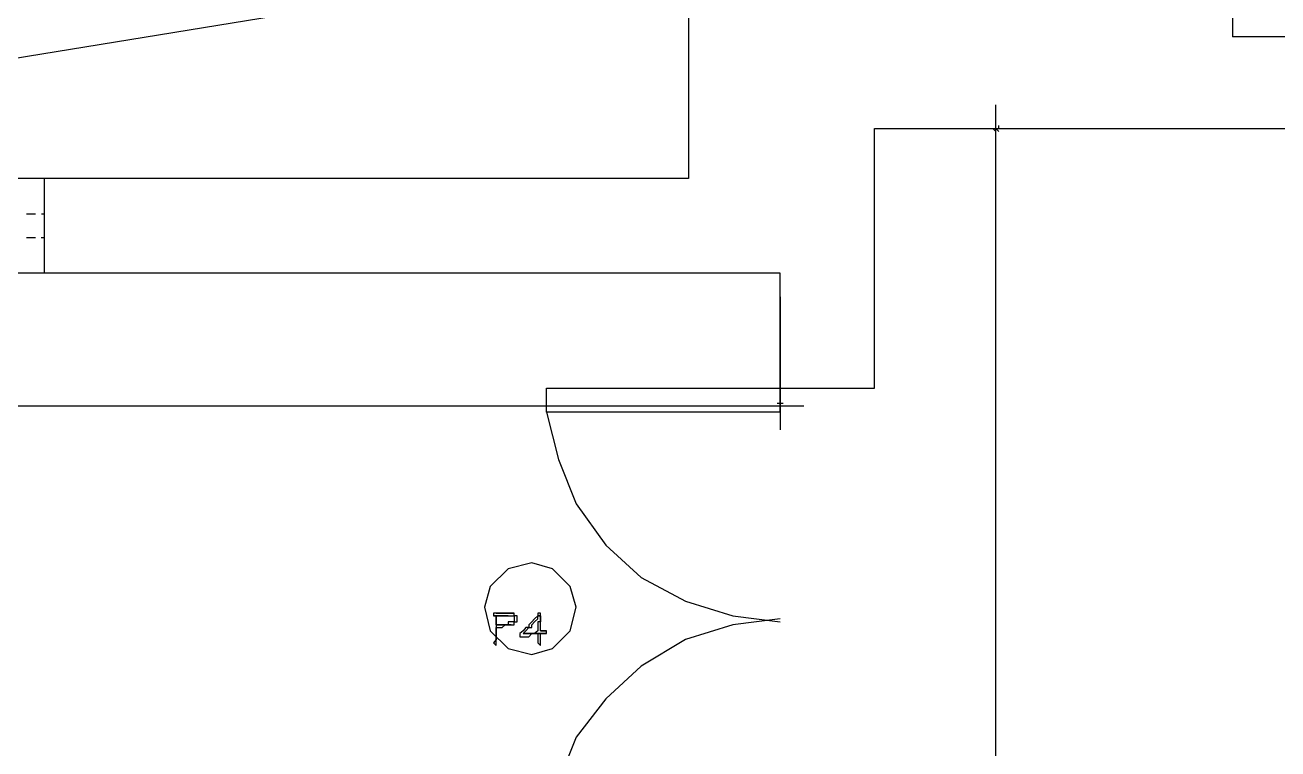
# Model space of a CAD drawing. Header units: millimetres. Extents: x -518.8 to -461.2, y 3.5 to 44.2.
# Drawn here: x -495.914 to -493.215, y 31.117 to 32.677 of the extents above; entities that cross this region are included whole.
import ezdxf

# ---------------------------------------------------------------- set-up
doc = ezdxf.new("R2010")
doc.units = ezdxf.units.MM
doc.header["$MEASUREMENT"] = 0
for name, color, linetype in [('10', 10, 'Continuous'), ('16', 16, 'Continuous'), ('6', 6, 'Continuous'), ('8', 8, 'Continuous'), ('MYSOLIDS', 7, 'Continuous')]:
    doc.layers.add(name, color=color, linetype=linetype)

msp = doc.modelspace()

# ---------------------------------------------------------------- linework, layer by layer
at = {"layer": '10'}
for points in [[(-493.3128, 34.4969), (-493.3128, 32.6511)], [(-494.4842, 32.8421), (-494.4842, 32.3458), (-494.4842, 32.3458), (-497.5271, 32.3458)], [(-493.3128, 32.4541), (-493.1158, 32.4541), (-493.1158, 32.4541), (-493.1158, 32.6511), (-493.1158, 32.6511), (-493.3128, 32.6511)], [(-494.0835, 32.4541), (-493.3128, 32.4541)], [(-494.0835, 31.8939), (-494.0835, 32.4541)], [(-495.8722, 32.3458), (-495.8722, 32.1421)], [(-494.2872, 32.1421), (-498.4504, 32.1421)], [(-494.2872, 31.8428), (-494.2872, 32.1421)], [(-494.2872, 31.8428), (-494.7902, 31.8428), (-494.7902, 31.8939), (-494.2872, 31.8939), (-494.2872, 31.8428)], [(-494.2872, 31.8939), (-494.0835, 31.8939)]]:
    msp.add_lwpolyline(points, dxfattribs=at)
at = {"layer": '16'}
for points in [[(-493.8226, 25.9353), (-493.8226, 32.5045)], [(-494.0391, 32.4541), (-493.7714, 32.4541)], [(-493.8226, 32.4473), (-493.8286, 32.4541)], [(-493.8226, 32.4541), (-493.8226, 32.4541), (-493.8226, 32.4541), (-493.8226, 32.4601)], [(-493.8158, 32.4473), (-493.8226, 32.4541)], [(-493.8158, 32.4541), (-493.8158, 32.4541), (-493.8158, 32.4541), (-493.8158, 32.4601)], [(-494.2872, 32.0909), (-494.2872, 31.8045)], [(-494.2361, 31.8556), (-498.4948, 31.8556)], [(-494.2933, 31.8616), (-494.2872, 31.8616), (-494.2872, 31.8616), (-494.2872, 31.8616), (-494.2872, 31.8616), (-494.2805, 31.8616)], [(-494.2872, 31.8556), (-494.2933, 31.8556)], [(-494.2872, 31.8488), (-494.2872, 31.8556), (-494.2872, 31.8488)], [(-494.2805, 31.8556), (-494.2872, 31.8556)]]:
    msp.add_lwpolyline(points, dxfattribs=at)
at = {"layer": '6'}
for points in [[(-497.5271, 32.3458), (-494.4842, 32.8421), (-494.4842, 32.8421), (-497.5271, 32.8421)], [(-494.7902, 31.8428), (-494.7647, 31.7406), (-494.7263, 31.6451), (-494.6624, 31.5563), (-494.5865, 31.4864), (-494.491, 31.4353), (-494.3887, 31.4037), (-494.2872, 31.3909)], [(-494.7263, 31.4225), (-494.7391, 31.4669), (-494.7775, 31.5052), (-494.8218, 31.518), (-494.873, 31.5052), (-494.9113, 31.4669), (-494.9241, 31.4225), (-494.9113, 31.3714), (-494.873, 31.333), (-494.8218, 31.3203), (-494.7775, 31.333), (-494.7391, 31.3714), (-494.7263, 31.4225)], [(-494.2872, 31.3969), (-494.3887, 31.3842), (-494.491, 31.3526), (-494.5865, 31.2954), (-494.6624, 31.2248), (-494.7263, 31.1421), (-494.7647, 31.0466), (-494.7902, 30.9383)]]:
    msp.add_lwpolyline(points, dxfattribs=at)
at = {"layer": '8'}
for points in [[(-495.891, 32.2691), (-495.9105, 32.2691)], [(-495.8722, 32.2691), (-495.8782, 32.2691)], [(-495.891, 32.218), (-495.9105, 32.218)], [(-495.8722, 32.218), (-495.879, 32.218)]]:
    msp.add_lwpolyline(points, dxfattribs=at)
at = {"layer": 'MYSOLIDS'}
for points in [[(-494.8985, 31.4097), (-494.8985, 31.4097), (-494.8985, 31.4097), (-494.9045, 31.4097), (-494.9045, 31.4037), (-494.873, 31.4037), (-494.873, 31.4037), (-494.8662, 31.4037), (-494.8662, 31.4037), (-494.8662, 31.4037), (-494.8602, 31.4037), (-494.8602, 31.4037), (-494.8602, 31.3969), (-494.8602, 31.3969), (-494.8602, 31.3969), (-494.8602, 31.3909), (-494.8662, 31.3909), (-494.8662, 31.3909), (-494.8662, 31.3909), (-494.873, 31.3909), (-494.873, 31.3842), (-494.879, 31.3842), (-494.879, 31.3842), (-494.8857, 31.3842), (-494.8857, 31.3842), (-494.8918, 31.3842), (-494.8985, 31.3842), (-494.8662, 31.3842), (-494.8602, 31.3842), (-494.8602, 31.3909), (-494.8602, 31.3909), (-494.8534, 31.3909), (-494.8534, 31.3969), (-494.8534, 31.3969), (-494.8534, 31.3969), (-494.8534, 31.4037), (-494.8602, 31.4037), (-494.8602, 31.4097), (-494.8602, 31.4097), (-494.8985, 31.4097), (-494.8985, 31.4097), (-494.8985, 31.4097), (-494.8985, 31.4097)], [(-494.9045, 31.4037), (-494.9045, 31.4037), (-494.8985, 31.4037), (-494.8985, 31.4037), (-494.8985, 31.3969), (-494.8985, 31.3909), (-494.8985, 31.3909), (-494.8985, 31.3909), (-494.8985, 31.3842), (-494.8985, 31.3842), (-494.8985, 31.3782), (-494.8985, 31.3782), (-494.8985, 31.3714), (-494.8985, 31.3654), (-494.8985, 31.3654), (-494.8985, 31.3586), (-494.8985, 31.3586), (-494.8985, 31.3526), (-494.8985, 31.3526), (-494.9045, 31.3458), (-494.9045, 31.3458), (-494.9045, 31.3458), (-494.8985, 31.3398), (-494.8985, 31.3398), (-494.8985, 31.3398), (-494.8985, 31.3458), (-494.8985, 31.3458), (-494.8985, 31.3458), (-494.8985, 31.3526), (-494.8985, 31.3526), (-494.8985, 31.3586), (-494.8985, 31.3586), (-494.8985, 31.3654), (-494.8985, 31.3654), (-494.8985, 31.3714), (-494.8985, 31.3714), (-494.8985, 31.3782), (-494.8985, 31.3782), (-494.8985, 31.3782), (-494.8918, 31.3782), (-494.8918, 31.3782), (-494.8918, 31.3782), (-494.8857, 31.3782), (-494.879, 31.3842), (-494.879, 31.3842), (-494.873, 31.3842), (-494.873, 31.3842), (-494.8662, 31.3842), (-494.8662, 31.3842), (-494.8662, 31.3842), (-494.8985, 31.3842), (-494.8985, 31.3842), (-494.8985, 31.3909), (-494.8985, 31.3909), (-494.8985, 31.3969), (-494.8985, 31.3969), (-494.8985, 31.4037), (-494.8985, 31.4037), (-494.8918, 31.4037), (-494.8918, 31.4037), (-494.8857, 31.4037), (-494.8857, 31.4037), (-494.8857, 31.4037), (-494.879, 31.4037), (-494.879, 31.4037), (-494.873, 31.4037), (-494.9045, 31.4037), (-494.9045, 31.4037)], [(-494.873, 31.4097), (-494.879, 31.4097), (-494.879, 31.4097), (-494.8857, 31.4097), (-494.8857, 31.4097), (-494.8918, 31.4097), (-494.8918, 31.4097), (-494.8985, 31.4097), (-494.8602, 31.4097), (-494.8662, 31.4097), (-494.8662, 31.4097), (-494.873, 31.4097), (-494.873, 31.4097), (-494.873, 31.4097)], [(-494.809, 31.4037), (-494.809, 31.4037), (-494.8158, 31.3969), (-494.8158, 31.3969), (-494.8158, 31.3969), (-494.8218, 31.3909), (-494.8218, 31.3909), (-494.8218, 31.3909), (-494.8286, 31.3842), (-494.8286, 31.3842), (-494.8286, 31.3782), (-494.8346, 31.3782), (-494.8346, 31.3782), (-494.8406, 31.3714), (-494.8406, 31.3714), (-494.8406, 31.3714), (-494.8474, 31.3654), (-494.8474, 31.3654), (-494.8474, 31.3654), (-494.8474, 31.3586), (-494.8474, 31.3586), (-494.8474, 31.3586), (-494.8406, 31.3586), (-494.8406, 31.3586), (-494.8406, 31.3586), (-494.8346, 31.3586), (-494.8346, 31.3586), (-494.8286, 31.3586), (-494.8286, 31.3586), (-494.8218, 31.3654), (-494.8218, 31.3654), (-494.8158, 31.3654), (-494.8158, 31.3654), (-494.809, 31.3654), (-494.809, 31.3654), (-494.803, 31.3654), (-494.803, 31.3654), (-494.7963, 31.3654), (-494.7963, 31.3654), (-494.7902, 31.3654), (-494.8406, 31.3654), (-494.8406, 31.3654), (-494.8346, 31.3714), (-494.8346, 31.3714), (-494.8346, 31.3714), (-494.8286, 31.3782), (-494.8286, 31.3782), (-494.8218, 31.3782), (-494.8218, 31.3842), (-494.8218, 31.3842), (-494.8158, 31.3909), (-494.8158, 31.3909), (-494.8158, 31.3909), (-494.809, 31.3969), (-494.809, 31.3969), (-494.809, 31.4037), (-494.803, 31.4037), (-494.809, 31.4037), (-494.809, 31.4037)], [(-494.803, 31.4097), (-494.803, 31.4097), (-494.803, 31.4097), (-494.809, 31.4097), (-494.809, 31.4037), (-494.803, 31.4037), (-494.803, 31.3969), (-494.803, 31.3969), (-494.803, 31.3909), (-494.809, 31.3909), (-494.809, 31.3909), (-494.809, 31.3842), (-494.809, 31.3842), (-494.809, 31.3782), (-494.809, 31.3782), (-494.809, 31.3714), (-494.809, 31.3714), (-494.809, 31.3714), (-494.809, 31.3714), (-494.8158, 31.3654), (-494.8158, 31.3654), (-494.8218, 31.3654), (-494.8218, 31.3654), (-494.8218, 31.3654), (-494.8286, 31.3654), (-494.8286, 31.3654), (-494.8346, 31.3654), (-494.8346, 31.3654), (-494.8406, 31.3654), (-494.7902, 31.3654), (-494.7902, 31.3654), (-494.7902, 31.3654), (-494.7902, 31.3714), (-494.803, 31.3714), (-494.803, 31.3714), (-494.803, 31.3782), (-494.803, 31.3782), (-494.803, 31.3842), (-494.803, 31.3842), (-494.803, 31.3909), (-494.803, 31.3909), (-494.803, 31.3969), (-494.803, 31.3969), (-494.803, 31.4037), (-494.803, 31.4037), (-494.803, 31.4097), (-494.803, 31.4097), (-494.803, 31.4097), (-494.803, 31.4097)], [(-494.803, 31.3654), (-494.809, 31.3654), (-494.809, 31.3586), (-494.809, 31.3586), (-494.809, 31.3586), (-494.809, 31.3458), (-494.809, 31.3458), (-494.803, 31.3398), (-494.803, 31.3398), (-494.803, 31.3398), (-494.803, 31.3398), (-494.803, 31.3398), (-494.803, 31.3398), (-494.803, 31.3458), (-494.803, 31.3458), (-494.803, 31.3458), (-494.803, 31.3526), (-494.803, 31.3526), (-494.803, 31.3586), (-494.803, 31.3586), (-494.803, 31.3654), (-494.803, 31.3654)], [(-494.7963, 31.3714), (-494.7963, 31.3714), (-494.7963, 31.3714), (-494.803, 31.3714), (-494.803, 31.3714), (-494.7902, 31.3714), (-494.7902, 31.3714), (-494.7963, 31.3714), (-494.7963, 31.3714)]]:
    msp.add_lwpolyline(points, dxfattribs=at)

doc.saveas('drawing.dxf')
